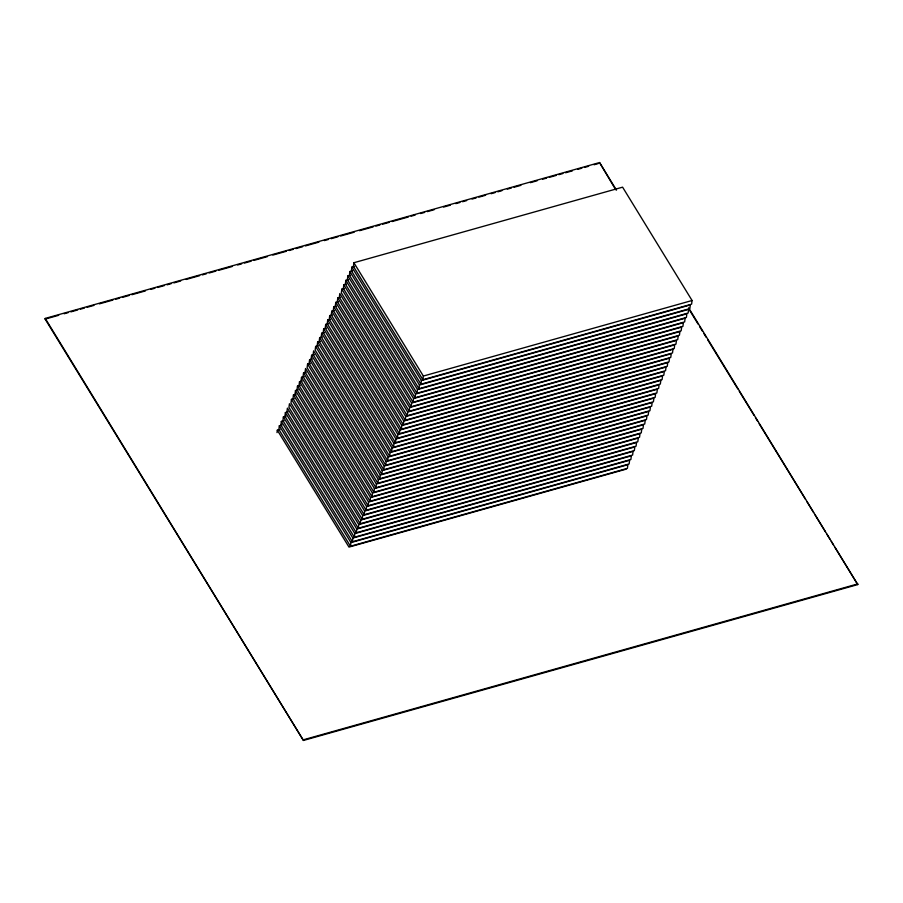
<?xml version="1.0" encoding="UTF-8"?>
<svg xmlns="http://www.w3.org/2000/svg" width="903" height="903" viewBox="0 0 903 903"><rect width="100%" height="100%" fill="white"/><g stroke="black" fill="none" stroke-linecap="round" stroke-linejoin="round"><path stroke-width="1.35" d="M688.605 307.799L857.76 584.58L303.431 740.449L45.15 319.109L45.24 318.42L599.569 162.551L616.489 190.161M277.007 432.627L277.323 430.189L280.032 429.433M282.052 425.02L279.343 425.787L278.869 429.433L350.466 546.236L627.404 468.364L627.878 464.718L350.94 542.59L350.466 546.236M284.073 420.617L281.352 421.385L280.889 425.031L352.43 541.732L629.143 463.928L629.605 460.282L352.892 538.086L352.43 541.732M286.082 416.215L283.373 416.972L282.91 420.617L354.382 537.229L630.881 459.492L631.344 455.846L354.856 533.583L354.382 537.229M288.102 411.802L285.393 412.569L284.919 416.215L356.346 532.736L632.608 455.056L633.071 451.398L356.809 529.079L356.346 532.736M294.152 398.584L291.443 399.34L290.969 402.998L362.216 519.225L637.811 441.736L638.274 438.09L362.69 515.579L362.216 519.225M296.161 394.171L293.452 394.938L292.99 398.584L364.18 514.721L639.538 437.3L640.013 433.654L364.643 511.075L364.18 514.721M298.182 389.769L295.473 390.536L294.999 394.182L366.133 510.229L641.277 432.864L641.74 429.207L366.607 506.572L366.133 510.229M300.191 385.367L297.482 386.123L297.019 389.78L368.097 505.725L643.004 428.417L643.478 424.771L368.559 502.068L368.097 505.725M302.212 380.953L299.503 381.721L299.028 385.367L370.049 501.221L644.742 423.981L645.216 420.335L370.523 497.576L370.049 501.221M304.221 376.551L301.512 377.307L301.049 380.964L372.013 496.718L646.48 419.545L646.943 415.899L372.476 493.072L372.013 496.718M306.252 372.138L303.532 372.905L303.069 376.551L373.966 492.214L648.207 415.109L648.681 411.452L374.429 488.568L373.966 492.214M310.271 363.333L307.562 364.09L307.099 367.735L377.883 483.218L651.684 406.226L652.147 402.58L378.346 479.572L377.883 483.218M312.291 358.92L309.582 359.687L309.108 363.333L379.836 478.714L653.411 401.79L653.885 398.144L380.31 475.068L379.836 478.714M314.3 354.518L311.591 355.274L311.129 358.931L381.8 474.21L655.149 397.354L655.612 393.708L382.262 470.565L381.8 474.21M318.341 345.702L315.621 346.459L315.158 350.116L385.716 465.214L658.614 388.482L659.088 384.825L386.179 461.568L385.716 465.214M320.351 341.289L317.642 342.056L317.167 345.702L387.669 460.711L660.353 384.035L660.815 380.389L388.132 457.065L387.669 460.711M322.36 336.887L319.651 337.654L319.188 341.3L389.622 456.207L662.091 379.599L662.554 375.953L390.096 452.561L389.622 456.207M324.38 332.485L321.671 333.241L321.197 336.887L391.586 451.714L663.818 375.163L664.292 371.517L392.049 448.057L391.586 451.714M326.389 328.071L323.68 328.839L323.218 332.485L393.539 447.211L665.556 370.727L666.03 367.069L394.013 443.565L393.539 447.211M328.399 323.669L325.69 324.425L325.227 328.071L395.491 442.707L667.294 366.291L667.757 362.634L395.965 439.061L395.491 442.707M330.419 319.256L327.71 320.023L327.236 323.669L397.455 438.203L669.033 361.843L669.495 358.198L397.918 434.557L397.455 438.203M332.439 314.854L329.719 315.61L329.256 319.267L399.408 433.711L670.76 357.407L671.234 353.762L399.882 430.054L399.408 433.711M334.449 310.44L331.74 311.208L331.266 314.854L401.372 429.207L672.498 352.971L672.972 349.326L401.835 425.561L401.372 429.207M336.458 306.038L333.749 306.794L333.286 310.451L403.325 424.703L674.236 348.535L674.699 344.878L403.788 421.058L403.325 424.703M338.467 301.636L335.769 302.392L335.295 306.038L405.278 420.211L675.975 344.099L676.437 340.442L405.752 416.554L405.278 420.211M340.487 297.222L337.778 297.99L337.316 301.636L407.242 415.707L677.713 339.652L678.176 336.006L407.704 412.061L407.242 415.707M344.517 288.407L341.808 289.174L341.334 292.82L411.147 406.711L681.178 330.78L681.652 327.134L411.621 403.054L411.147 406.711M346.526 284.005L343.817 284.761L343.354 288.407L413.111 402.207L682.916 326.344L683.379 322.687L413.574 398.562L413.111 402.207M348.535 279.591L345.826 280.359L345.364 284.005L415.064 397.704L684.655 321.908L685.117 318.251L415.527 394.058L415.064 397.704M350.556 275.189L347.847 275.946L347.373 279.603L417.017 393.211L686.393 317.461L686.856 313.815L417.491 389.554L417.017 393.211M352.565 270.776L349.856 271.543L349.393 275.189L418.969 388.708L688.131 313.025L688.594 309.379L419.443 385.062L418.969 388.708M354.586 266.374L351.865 267.13L351.402 270.787L420.933 384.204L689.858 308.589L690.332 304.943L421.396 380.558L420.933 384.204M353.886 262.728L353.412 266.374L422.886 379.711L691.596 304.153L692.07 300.507L622.596 187.169L353.886 262.728L423.349 376.054L422.886 379.711M303.431 740.449L45.24 318.42M358.299 528.232L358.773 524.575L287.402 408.156L286.94 411.813L358.299 528.232L634.346 450.608L634.809 446.962L358.773 524.575M360.263 523.729L360.726 520.083L289.423 403.754L288.96 407.4L360.263 523.729L636.073 446.172L636.547 442.526L360.726 520.083M375.93 487.722L376.393 484.064L305.553 368.503L305.079 372.149L375.93 487.722L649.946 410.673L650.408 407.016L376.393 484.064M383.752 469.718L384.226 466.061L313.612 350.872L313.138 354.518L383.752 469.718L656.887 392.918L657.35 389.261L384.226 466.061M409.194 411.204L409.657 407.558L339.788 293.577L339.325 297.222L409.194 411.204L679.44 335.216L679.914 331.57L409.657 407.558M599.569 162.551L615.665 189.653M45.15 319.109L58.706 315.294M64.124 313.77L68.188 312.63M70.897 311.874L77.681 309.966M80.39 309.198L84.453 308.058M87.162 307.291L93.946 305.395M99.364 303.871L112.92 300.056M115.629 299.288L119.693 298.148M122.402 297.392L129.185 295.484M131.894 294.717L145.439 290.913M150.869 289.389L154.932 288.238M157.641 287.481L164.414 285.574M167.134 284.817L171.198 283.666M173.907 282.91L180.679 281.002M186.108 279.478L199.653 275.663M202.374 274.907L206.437 273.756M209.146 272.999L215.919 271.092M218.628 270.336L232.184 266.52M237.602 264.997L241.677 263.857M244.386 263.089L251.158 261.181M253.867 260.425L267.423 256.61M272.841 255.086L286.398 251.271M289.107 250.515L293.17 249.375M295.891 248.607L302.663 246.7M305.372 245.943L318.928 242.128M324.346 240.604L328.41 239.464M331.13 238.697L337.903 236.789M340.612 236.033L354.168 232.218M359.586 230.694L373.142 226.89M375.851 226.122L379.915 224.982M382.624 224.215L389.407 222.307M392.116 221.551L408.382 216.98M411.091 216.212L415.154 215.072M420.572 213.548L424.647 212.408M427.356 211.641L434.129 209.733M443.621 207.069L450.394 205.162M455.812 203.638L459.875 202.498M462.596 201.73L466.659 200.59M472.077 199.066L476.141 197.926M478.861 197.159L485.633 195.251M491.051 193.727L495.115 192.587M497.835 191.831L501.899 190.68M507.317 189.156L511.38 188.016M514.089 187.248L520.873 185.352M530.354 182.677L537.138 180.769M542.556 179.245L546.62 178.105M549.329 177.349L556.113 175.442M558.822 174.674L562.885 173.534M565.594 172.766L572.378 170.87M577.796 169.346L581.859 168.195M584.568 167.439L588.632 166.287M594.061 164.764L598.125 163.624M423.349 376.054L692.07 300.507M626.14 469.154L348.976 547.094L277.323 430.189M303.521 739.76L857.85 583.891M689.249 309.695L698.087 324.098M699.554 326.502L702.5 331.299M703.968 333.704L706.18 337.304M707.647 339.697L737.819 388.922M739.286 391.315L754.005 415.324M755.484 417.728L757.685 421.329M759.163 423.733L805.521 499.359M806.989 501.752L813.614 512.565M815.082 514.958L825.387 531.765M826.855 534.17L829.801 538.967M831.268 541.371L833.48 544.972M834.948 547.376L857.76 584.58M351.865 267.13L421.396 380.558M349.856 271.543L419.443 385.062M347.847 275.946L417.491 389.554M345.826 280.359L415.527 394.058M343.817 284.761L413.574 398.562M341.808 289.174L411.621 403.054M337.778 297.99L407.704 412.061M335.769 302.392L405.752 416.554M333.749 306.794L403.788 421.058M331.74 311.208L401.835 425.561M329.719 315.61L399.882 430.054M327.71 320.023L397.918 434.557M325.69 324.425L395.965 439.061M323.68 328.839L394.013 443.565M321.671 333.241L392.049 448.057M319.651 337.654L390.096 452.561M317.642 342.056L388.132 457.065M315.621 346.459L386.179 461.568M311.591 355.274L382.262 470.565M309.582 359.687L380.31 475.068M307.562 364.09L378.346 479.572M303.532 372.905L374.429 488.568M301.512 377.307L372.476 493.072M299.503 381.721L370.523 497.576M297.482 386.123L368.559 502.068M295.473 390.536L366.607 506.572M293.452 394.938L364.643 511.075M291.443 399.34L362.69 515.579M285.393 412.569L356.809 529.079M283.373 416.972L354.856 533.583M281.352 421.385L352.892 538.086M279.343 425.787L350.94 542.59"/></g></svg>
